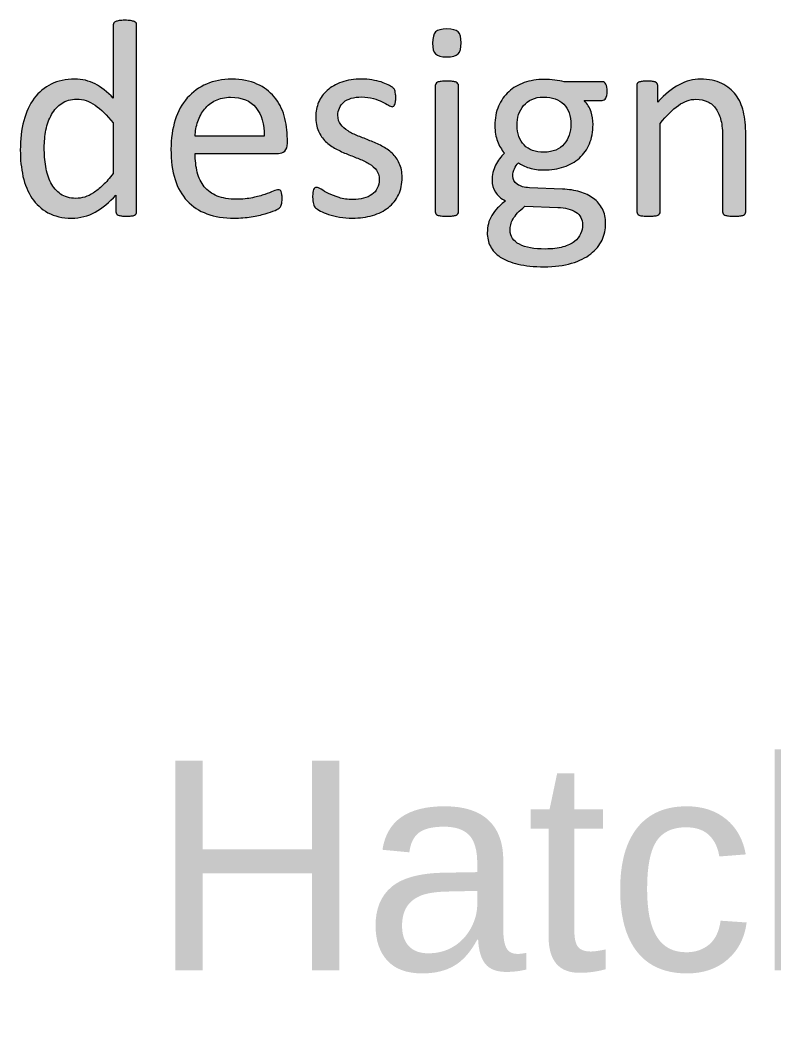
# Model space of a CAD drawing. Header units: inches. Extents: x 247 to 2765, y -1897 to -1110.
# Drawn here: x 1143.96 to 1154.28, y -1578.11 to -1564.2 of the extents above; entities that cross this region are included whole.
import ezdxf

# ---------------------------------------------------------------- set-up
doc = ezdxf.new("R2010")
doc.units = ezdxf.units.IN
doc.header["$MEASUREMENT"] = 0
doc.layers.add('Layer 1', color=7, linetype='Continuous')

# ---------------------------------------------------------------- blocks, each defined once
blk = doc.blocks.new('block 199')
at = {"layer": 'Layer 1', "true_color": 0x010101}
h = blk.add_hatch(color=18, dxfattribs=at)
h.dxf.hatch_style = 2
edge = h.paths.add_edge_path()
edge.add_spline(control_points=[(1145.551, -1566.833), (1145.551, -1566.843), (1145.549, -1566.853), (1145.543, -1566.86), (1145.539, -1566.868), (1145.532, -1566.874), (1145.521, -1566.878), (1145.51, -1566.884), (1145.496, -1566.886), (1145.478, -1566.889), (1145.46, -1566.891), (1145.438, -1566.892), (1145.412, -1566.892), (1145.385, -1566.892), (1145.362, -1566.891), (1145.345, -1566.889), (1145.327, -1566.886), (1145.312, -1566.882), (1145.3, -1566.878), (1145.289, -1566.874), (1145.28, -1566.868), (1145.275, -1566.86), (1145.27, -1566.852), (1145.268, -1566.843), (1145.268, -1566.833), (1145.268, -1566.833), (1145.268, -1566.604), (1145.268, -1566.604), (1145.177, -1566.702), (1145.082, -1566.78), (1144.983, -1566.835), (1144.886, -1566.89), (1144.777, -1566.918), (1144.66, -1566.918), (1144.534, -1566.918), (1144.424, -1566.893), (1144.334, -1566.844), (1144.245, -1566.794), (1144.172, -1566.727), (1144.116, -1566.643), (1144.061, -1566.56), (1144.02, -1566.46), (1143.993, -1566.346), (1143.968, -1566.233), (1143.956, -1566.113), (1143.956, -1565.987), (1143.956, -1565.838), (1143.972, -1565.703), (1144.004, -1565.583), (1144.036, -1565.463), (1144.084, -1565.36), (1144.147, -1565.275), (1144.209, -1565.191), (1144.287, -1565.125), (1144.38, -1565.08), (1144.474, -1565.034), (1144.58, -1565.011), (1144.702, -1565.011), (1144.804, -1565.011), (1144.898, -1565.034), (1144.981, -1565.078), (1145.065, -1565.122), (1145.149, -1565.187), (1145.231, -1565.273), (1145.231, -1565.273), (1145.231, -1564.267), (1145.231, -1564.267), (1145.231, -1564.258), (1145.233, -1564.249), (1145.238, -1564.24), (1145.243, -1564.232), (1145.252, -1564.226), (1145.264, -1564.221), (1145.276, -1564.216), (1145.293, -1564.213), (1145.313, -1564.209), (1145.333, -1564.206), (1145.359, -1564.204), (1145.389, -1564.204), (1145.422, -1564.204), (1145.448, -1564.206), (1145.469, -1564.209), (1145.49, -1564.213), (1145.505, -1564.216), (1145.518, -1564.221), (1145.528, -1564.226), (1145.538, -1564.231), (1145.543, -1564.24), (1145.55, -1564.248), (1145.551, -1564.257), (1145.551, -1564.267), (1145.551, -1564.267), (1145.551, -1566.833), (1145.551, -1566.833), (1145.551, -1566.833), (1145.551, -1566.833), (1145.551, -1566.833)], knot_values=[0, 0, 0, 0, 1, 1, 1, 2, 2, 2, 3, 3, 3, 4, 4, 4, 5, 5, 5, 6, 6, 6, 7, 7, 7, 8, 8, 8, 9, 9, 9, 10, 10, 10, 11, 11, 11, 12, 12, 12, 13, 13, 13, 14, 14, 14, 15, 15, 15, 16, 16, 16, 17, 17, 17, 18, 18, 18, 19, 19, 19, 20, 20, 20, 21, 21, 21, 22, 22, 22, 23, 23, 23, 24, 24, 24, 25, 25, 25, 26, 26, 26, 27, 27, 27, 28, 28, 28, 29, 29, 29, 30, 30, 30, 31, 31, 31, 32, 32, 32, 32], degree=3, periodic=1)
edge = h.paths.add_edge_path()
edge.add_spline(control_points=[(1145.231, -1565.613), (1145.145, -1565.506), (1145.062, -1565.425), (1144.981, -1565.37), (1144.9, -1565.314), (1144.817, -1565.286), (1144.73, -1565.286), (1144.649, -1565.286), (1144.58, -1565.305), (1144.524, -1565.344), (1144.467, -1565.382), (1144.421, -1565.433), (1144.386, -1565.496), (1144.349, -1565.56), (1144.324, -1565.63), (1144.308, -1565.71), (1144.292, -1565.789), (1144.285, -1565.871), (1144.285, -1565.952), (1144.285, -1566.04), (1144.291, -1566.125), (1144.305, -1566.21), (1144.318, -1566.294), (1144.342, -1566.367), (1144.375, -1566.432), (1144.409, -1566.497), (1144.453, -1566.549), (1144.508, -1566.588), (1144.564, -1566.627), (1144.633, -1566.647), (1144.716, -1566.647), (1144.759, -1566.647), (1144.8, -1566.641), (1144.839, -1566.629), (1144.878, -1566.618), (1144.919, -1566.598), (1144.96, -1566.571), (1145, -1566.545), (1145.043, -1566.509), (1145.089, -1566.466), (1145.133, -1566.423), (1145.182, -1566.371), (1145.231, -1566.307), (1145.231, -1566.307), (1145.231, -1565.613), (1145.231, -1565.613), (1145.231, -1565.613), (1145.231, -1565.613), (1145.231, -1565.613)], knot_values=[0, 0, 0, 0, 1, 1, 1, 2, 2, 2, 3, 3, 3, 4, 4, 4, 5, 5, 5, 6, 6, 6, 7, 7, 7, 8, 8, 8, 9, 9, 9, 10, 10, 10, 11, 11, 11, 12, 12, 12, 13, 13, 13, 14, 14, 14, 15, 15, 15, 16, 16, 16, 16], degree=3, periodic=1)
h = blk.add_hatch(color=18, dxfattribs=at)
h.dxf.hatch_style = 2
edge = h.paths.add_edge_path()
edge.add_spline(control_points=[(1150, -1564.512), (1150, -1564.587), (1149.986, -1564.638), (1149.958, -1564.665), (1149.93, -1564.693), (1149.877, -1564.706), (1149.802, -1564.706), (1149.728, -1564.706), (1149.677, -1564.693), (1149.649, -1564.666), (1149.621, -1564.64), (1149.608, -1564.59), (1149.608, -1564.517), (1149.608, -1564.443), (1149.622, -1564.392), (1149.65, -1564.364), (1149.678, -1564.338), (1149.73, -1564.324), (1149.805, -1564.324), (1149.879, -1564.324), (1149.93, -1564.337), (1149.959, -1564.363), (1149.987, -1564.39), (1150, -1564.44), (1150, -1564.512)], knot_values=[0, 0, 0, 0, 1, 1, 1, 2, 2, 2, 3, 3, 3, 4, 4, 4, 5, 5, 5, 6, 6, 6, 7, 7, 7, 8, 8, 8, 8], degree=3, periodic=1)
edge = h.paths.add_edge_path()
edge.add_spline(control_points=[(1149.963, -1566.833), (1149.963, -1566.843), (1149.961, -1566.852), (1149.956, -1566.859), (1149.951, -1566.866), (1149.943, -1566.872), (1149.932, -1566.877), (1149.92, -1566.883), (1149.904, -1566.886), (1149.883, -1566.889), (1149.862, -1566.891), (1149.836, -1566.892), (1149.803, -1566.892), (1149.773, -1566.892), (1149.747, -1566.891), (1149.726, -1566.889), (1149.706, -1566.886), (1149.689, -1566.882), (1149.677, -1566.877), (1149.665, -1566.872), (1149.655, -1566.866), (1149.652, -1566.859), (1149.648, -1566.851), (1149.644, -1566.843), (1149.644, -1566.833), (1149.644, -1566.833), (1149.644, -1565.098), (1149.644, -1565.098), (1149.644, -1565.09), (1149.647, -1565.081), (1149.652, -1565.074), (1149.656, -1565.066), (1149.665, -1565.06), (1149.677, -1565.054), (1149.688, -1565.049), (1149.706, -1565.046), (1149.726, -1565.043), (1149.747, -1565.04), (1149.773, -1565.038), (1149.803, -1565.038), (1149.836, -1565.038), (1149.862, -1565.039), (1149.883, -1565.043), (1149.904, -1565.046), (1149.92, -1565.049), (1149.932, -1565.054), (1149.943, -1565.06), (1149.951, -1565.066), (1149.956, -1565.074), (1149.961, -1565.081), (1149.963, -1565.09), (1149.963, -1565.098), (1149.963, -1565.098), (1149.963, -1566.833), (1149.963, -1566.833)], knot_values=[0, 0, 0, 0, 1, 1, 1, 2, 2, 2, 3, 3, 3, 4, 4, 4, 5, 5, 5, 6, 6, 6, 7, 7, 7, 8, 8, 8, 9, 9, 9, 10, 10, 10, 11, 11, 11, 12, 12, 12, 13, 13, 13, 14, 14, 14, 15, 15, 15, 16, 16, 16, 17, 17, 17, 18, 18, 18, 18], degree=3, periodic=1)
h = blk.add_hatch(color=18, dxfattribs=at)
h.dxf.hatch_style = 2
edge = h.paths.add_edge_path()
edge.add_spline(control_points=[(1147.618, -1565.89), (1147.618, -1565.941), (1147.606, -1565.976), (1147.581, -1565.998), (1147.556, -1566.019), (1147.527, -1566.03), (1147.495, -1566.03), (1147.495, -1566.03), (1146.353, -1566.03), (1146.353, -1566.03), (1146.353, -1566.125), (1146.363, -1566.213), (1146.382, -1566.289), (1146.402, -1566.367), (1146.434, -1566.433), (1146.479, -1566.488), (1146.524, -1566.543), (1146.583, -1566.586), (1146.655, -1566.615), (1146.727, -1566.644), (1146.816, -1566.659), (1146.92, -1566.659), (1147.002, -1566.659), (1147.076, -1566.652), (1147.141, -1566.638), (1147.206, -1566.624), (1147.261, -1566.61), (1147.308, -1566.593), (1147.356, -1566.577), (1147.394, -1566.561), (1147.425, -1566.548), (1147.455, -1566.535), (1147.478, -1566.528), (1147.493, -1566.528), (1147.502, -1566.528), (1147.51, -1566.53), (1147.517, -1566.535), (1147.524, -1566.539), (1147.529, -1566.546), (1147.534, -1566.555), (1147.538, -1566.564), (1147.541, -1566.577), (1147.541, -1566.592), (1147.544, -1566.608), (1147.545, -1566.628), (1147.545, -1566.651), (1147.545, -1566.668), (1147.544, -1566.682), (1147.543, -1566.695), (1147.541, -1566.707), (1147.54, -1566.718), (1147.538, -1566.727), (1147.536, -1566.737), (1147.532, -1566.746), (1147.528, -1566.754), (1147.524, -1566.761), (1147.519, -1566.768), (1147.511, -1566.776), (1147.504, -1566.783), (1147.483, -1566.795), (1147.448, -1566.812), (1147.413, -1566.827), (1147.368, -1566.843), (1147.313, -1566.859), (1147.258, -1566.874), (1147.194, -1566.888), (1147.121, -1566.9), (1147.049, -1566.912), (1146.971, -1566.918), (1146.889, -1566.918), (1146.747, -1566.918), (1146.622, -1566.898), (1146.514, -1566.859), (1146.407, -1566.819), (1146.317, -1566.76), (1146.243, -1566.682), (1146.17, -1566.603), (1146.115, -1566.505), (1146.077, -1566.387), (1146.04, -1566.269), (1146.022, -1566.131), (1146.022, -1565.974), (1146.022, -1565.826), (1146.041, -1565.691), (1146.08, -1565.572), (1146.117, -1565.453), (1146.174, -1565.353), (1146.246, -1565.27), (1146.319, -1565.187), (1146.407, -1565.123), (1146.509, -1565.079), (1146.612, -1565.035), (1146.727, -1565.012), (1146.855, -1565.012), (1146.991, -1565.012), (1147.107, -1565.035), (1147.201, -1565.079), (1147.297, -1565.123), (1147.376, -1565.182), (1147.437, -1565.255), (1147.499, -1565.329), (1147.545, -1565.416), (1147.574, -1565.515), (1147.603, -1565.614), (1147.617, -1565.721), (1147.617, -1565.833), (1147.617, -1565.833), (1147.618, -1565.89), (1147.618, -1565.89), (1147.618, -1565.89), (1147.618, -1565.89), (1147.618, -1565.89)], knot_values=[0, 0, 0, 0, 1, 1, 1, 2, 2, 2, 3, 3, 3, 4, 4, 4, 5, 5, 5, 6, 6, 6, 7, 7, 7, 8, 8, 8, 9, 9, 9, 10, 10, 10, 11, 11, 11, 12, 12, 12, 13, 13, 13, 14, 14, 14, 15, 15, 15, 16, 16, 16, 17, 17, 17, 18, 18, 18, 19, 19, 19, 20, 20, 20, 21, 21, 21, 22, 22, 22, 23, 23, 23, 24, 24, 24, 25, 25, 25, 26, 26, 26, 27, 27, 27, 28, 28, 28, 29, 29, 29, 30, 30, 30, 31, 31, 31, 32, 32, 32, 33, 33, 33, 34, 34, 34, 35, 35, 35, 36, 36, 36, 37, 37, 37, 37], degree=3, periodic=1)
edge = h.paths.add_edge_path()
edge.add_spline(control_points=[(1147.299, -1565.796), (1147.302, -1565.628), (1147.265, -1565.498), (1147.187, -1565.403), (1147.109, -1565.308), (1146.993, -1565.26), (1146.839, -1565.26), (1146.76, -1565.26), (1146.691, -1565.275), (1146.632, -1565.304), (1146.572, -1565.334), (1146.522, -1565.373), (1146.482, -1565.422), (1146.443, -1565.471), (1146.412, -1565.528), (1146.389, -1565.592), (1146.367, -1565.657), (1146.355, -1565.725), (1146.353, -1565.796), (1146.353, -1565.796), (1147.299, -1565.796), (1147.299, -1565.796), (1147.299, -1565.796), (1147.299, -1565.796), (1147.299, -1565.796)], knot_values=[0, 0, 0, 0, 1, 1, 1, 2, 2, 2, 3, 3, 3, 4, 4, 4, 5, 5, 5, 6, 6, 6, 7, 7, 7, 8, 8, 8, 8], degree=3, periodic=1)
h = blk.add_hatch(color=18, dxfattribs=at)
h.dxf.hatch_style = 2
edge = h.paths.add_edge_path()
edge.add_spline(control_points=[(1149.191, -1566.361), (1149.191, -1566.449), (1149.174, -1566.529), (1149.141, -1566.598), (1149.108, -1566.667), (1149.062, -1566.725), (1149.002, -1566.773), (1148.941, -1566.821), (1148.869, -1566.856), (1148.786, -1566.881), (1148.702, -1566.905), (1148.61, -1566.918), (1148.51, -1566.918), (1148.449, -1566.918), (1148.39, -1566.913), (1148.334, -1566.904), (1148.278, -1566.895), (1148.228, -1566.882), (1148.183, -1566.867), (1148.139, -1566.852), (1148.102, -1566.837), (1148.071, -1566.821), (1148.04, -1566.804), (1148.019, -1566.79), (1148.005, -1566.777), (1147.99, -1566.764), (1147.98, -1566.746), (1147.974, -1566.724), (1147.966, -1566.7), (1147.964, -1566.669), (1147.964, -1566.628), (1147.964, -1566.605), (1147.965, -1566.583), (1147.968, -1566.567), (1147.971, -1566.55), (1147.975, -1566.536), (1147.977, -1566.527), (1147.981, -1566.517), (1147.986, -1566.508), (1147.994, -1566.505), (1148.001, -1566.5), (1148.009, -1566.498), (1148.018, -1566.498), (1148.031, -1566.498), (1148.053, -1566.506), (1148.08, -1566.523), (1148.108, -1566.541), (1148.142, -1566.56), (1148.183, -1566.58), (1148.222, -1566.601), (1148.271, -1566.62), (1148.326, -1566.637), (1148.38, -1566.654), (1148.445, -1566.663), (1148.516, -1566.663), (1148.57, -1566.663), (1148.619, -1566.656), (1148.663, -1566.645), (1148.707, -1566.634), (1148.744, -1566.617), (1148.776, -1566.594), (1148.809, -1566.572), (1148.833, -1566.543), (1148.85, -1566.508), (1148.868, -1566.474), (1148.876, -1566.433), (1148.876, -1566.385), (1148.876, -1566.336), (1148.864, -1566.295), (1148.839, -1566.261), (1148.815, -1566.227), (1148.781, -1566.198), (1148.74, -1566.172), (1148.699, -1566.147), (1148.653, -1566.124), (1148.601, -1566.105), (1148.549, -1566.084), (1148.496, -1566.064), (1148.442, -1566.042), (1148.388, -1566.02), (1148.334, -1565.995), (1148.282, -1565.968), (1148.231, -1565.94), (1148.184, -1565.906), (1148.142, -1565.867), (1148.101, -1565.827), (1148.068, -1565.779), (1148.043, -1565.724), (1148.019, -1565.669), (1148.007, -1565.603), (1148.007, -1565.525), (1148.007, -1565.458), (1148.02, -1565.392), (1148.046, -1565.329), (1148.071, -1565.267), (1148.112, -1565.213), (1148.164, -1565.166), (1148.216, -1565.119), (1148.283, -1565.081), (1148.362, -1565.053), (1148.441, -1565.025), (1148.533, -1565.011), (1148.639, -1565.011), (1148.685, -1565.011), (1148.731, -1565.015), (1148.777, -1565.022), (1148.824, -1565.03), (1148.865, -1565.04), (1148.903, -1565.051), (1148.939, -1565.063), (1148.971, -1565.076), (1148.998, -1565.089), (1149.024, -1565.102), (1149.044, -1565.114), (1149.058, -1565.124), (1149.071, -1565.135), (1149.08, -1565.144), (1149.085, -1565.152), (1149.09, -1565.159), (1149.092, -1565.168), (1149.095, -1565.178), (1149.096, -1565.187), (1149.098, -1565.199), (1149.1, -1565.213), (1149.102, -1565.227), (1149.104, -1565.245), (1149.104, -1565.265), (1149.104, -1565.287), (1149.102, -1565.306), (1149.1, -1565.322), (1149.098, -1565.338), (1149.095, -1565.351), (1149.091, -1565.361), (1149.086, -1565.371), (1149.081, -1565.379), (1149.075, -1565.383), (1149.068, -1565.387), (1149.062, -1565.39), (1149.053, -1565.39), (1149.041, -1565.39), (1149.025, -1565.382), (1149.002, -1565.368), (1148.98, -1565.355), (1148.952, -1565.339), (1148.918, -1565.323), (1148.883, -1565.307), (1148.843, -1565.292), (1148.796, -1565.278), (1148.748, -1565.264), (1148.695, -1565.256), (1148.634, -1565.256), (1148.581, -1565.256), (1148.533, -1565.263), (1148.492, -1565.275), (1148.451, -1565.287), (1148.417, -1565.305), (1148.391, -1565.327), (1148.365, -1565.349), (1148.345, -1565.376), (1148.331, -1565.408), (1148.318, -1565.438), (1148.31, -1565.472), (1148.31, -1565.507), (1148.31, -1565.558), (1148.323, -1565.6), (1148.349, -1565.634), (1148.374, -1565.667), (1148.408, -1565.697), (1148.449, -1565.723), (1148.49, -1565.749), (1148.537, -1565.772), (1148.589, -1565.792), (1148.641, -1565.813), (1148.696, -1565.834), (1148.75, -1565.856), (1148.804, -1565.878), (1148.859, -1565.902), (1148.912, -1565.93), (1148.964, -1565.956), (1149.012, -1565.989), (1149.053, -1566.027), (1149.094, -1566.065), (1149.127, -1566.112), (1149.152, -1566.167), (1149.178, -1566.222), (1149.191, -1566.286), (1149.191, -1566.361)], knot_values=[0, 0, 0, 0, 1, 1, 1, 2, 2, 2, 3, 3, 3, 4, 4, 4, 5, 5, 5, 6, 6, 6, 7, 7, 7, 8, 8, 8, 9, 9, 9, 10, 10, 10, 11, 11, 11, 12, 12, 12, 13, 13, 13, 14, 14, 14, 15, 15, 15, 16, 16, 16, 17, 17, 17, 18, 18, 18, 19, 19, 19, 20, 20, 20, 21, 21, 21, 22, 22, 22, 23, 23, 23, 24, 24, 24, 25, 25, 25, 26, 26, 26, 27, 27, 27, 28, 28, 28, 29, 29, 29, 30, 30, 30, 31, 31, 31, 32, 32, 32, 33, 33, 33, 34, 34, 34, 35, 35, 35, 36, 36, 36, 37, 37, 37, 38, 38, 38, 39, 39, 39, 40, 40, 40, 41, 41, 41, 42, 42, 42, 43, 43, 43, 44, 44, 44, 45, 45, 45, 46, 46, 46, 47, 47, 47, 48, 48, 48, 49, 49, 49, 50, 50, 50, 51, 51, 51, 52, 52, 52, 53, 53, 53, 54, 54, 54, 55, 55, 55, 56, 56, 56, 57, 57, 57, 58, 58, 58, 59, 59, 59, 60, 60, 60, 61, 61, 61, 62, 62, 62, 62], degree=3, periodic=1)
h = blk.add_hatch(color=18, dxfattribs=at)
h.dxf.hatch_style = 2
edge = h.paths.add_edge_path()
edge.add_spline(control_points=[(1152.001, -1565.178), (1152.001, -1565.222), (1151.994, -1565.255), (1151.982, -1565.274), (1151.97, -1565.295), (1151.954, -1565.304), (1151.934, -1565.304), (1151.934, -1565.304), (1151.686, -1565.304), (1151.686, -1565.304), (1151.731, -1565.35), (1151.762, -1565.401), (1151.781, -1565.458), (1151.799, -1565.513), (1151.808, -1565.572), (1151.808, -1565.632), (1151.808, -1565.732), (1151.791, -1565.821), (1151.759, -1565.898), (1151.727, -1565.975), (1151.681, -1566.039), (1151.621, -1566.094), (1151.561, -1566.147), (1151.49, -1566.188), (1151.408, -1566.216), (1151.327, -1566.244), (1151.235, -1566.258), (1151.135, -1566.258), (1151.064, -1566.258), (1150.997, -1566.25), (1150.934, -1566.23), (1150.87, -1566.211), (1150.822, -1566.188), (1150.786, -1566.16), (1150.764, -1566.183), (1150.744, -1566.21), (1150.73, -1566.24), (1150.715, -1566.269), (1150.708, -1566.303), (1150.708, -1566.342), (1150.708, -1566.387), (1150.728, -1566.424), (1150.77, -1566.454), (1150.812, -1566.482), (1150.867, -1566.499), (1150.937, -1566.502), (1150.937, -1566.502), (1151.39, -1566.521), (1151.39, -1566.521), (1151.476, -1566.524), (1151.555, -1566.536), (1151.627, -1566.557), (1151.699, -1566.579), (1151.761, -1566.609), (1151.813, -1566.648), (1151.865, -1566.686), (1151.907, -1566.736), (1151.937, -1566.793), (1151.966, -1566.849), (1151.981, -1566.917), (1151.981, -1566.991), (1151.981, -1567.072), (1151.965, -1567.146), (1151.931, -1567.219), (1151.897, -1567.29), (1151.846, -1567.354), (1151.777, -1567.408), (1151.709, -1567.463), (1151.622, -1567.506), (1151.514, -1567.537), (1151.407, -1567.569), (1151.282, -1567.585), (1151.137, -1567.585), (1150.997, -1567.585), (1150.878, -1567.574), (1150.779, -1567.549), (1150.681, -1567.525), (1150.6, -1567.493), (1150.537, -1567.452), (1150.474, -1567.411), (1150.428, -1567.361), (1150.4, -1567.304), (1150.372, -1567.247), (1150.358, -1567.185), (1150.358, -1567.119), (1150.358, -1567.077), (1150.363, -1567.035), (1150.373, -1566.995), (1150.383, -1566.956), (1150.399, -1566.917), (1150.42, -1566.882), (1150.442, -1566.845), (1150.468, -1566.812), (1150.5, -1566.779), (1150.531, -1566.745), (1150.567, -1566.713), (1150.609, -1566.682), (1150.546, -1566.65), (1150.499, -1566.609), (1150.469, -1566.56), (1150.439, -1566.51), (1150.424, -1566.459), (1150.424, -1566.402), (1150.424, -1566.324), (1150.44, -1566.254), (1150.473, -1566.192), (1150.505, -1566.129), (1150.545, -1566.075), (1150.592, -1566.025), (1150.553, -1565.978), (1150.521, -1565.924), (1150.497, -1565.864), (1150.475, -1565.805), (1150.462, -1565.733), (1150.462, -1565.649), (1150.462, -1565.55), (1150.479, -1565.461), (1150.513, -1565.382), (1150.547, -1565.304), (1150.593, -1565.238), (1150.652, -1565.184), (1150.711, -1565.13), (1150.782, -1565.088), (1150.865, -1565.059), (1150.948, -1565.031), (1151.038, -1565.016), (1151.137, -1565.016), (1151.188, -1565.016), (1151.239, -1565.019), (1151.284, -1565.024), (1151.33, -1565.031), (1151.373, -1565.038), (1151.412, -1565.048), (1151.412, -1565.048), (1151.936, -1565.048), (1151.936, -1565.048), (1151.958, -1565.048), (1151.974, -1565.059), (1151.985, -1565.08), (1151.995, -1565.102), (1152.001, -1565.134), (1152.001, -1565.178)], knot_values=[0, 0, 0, 0, 1, 1, 1, 2, 2, 2, 3, 3, 3, 4, 4, 4, 5, 5, 5, 6, 6, 6, 7, 7, 7, 8, 8, 8, 9, 9, 9, 10, 10, 10, 11, 11, 11, 12, 12, 12, 13, 13, 13, 14, 14, 14, 15, 15, 15, 16, 16, 16, 17, 17, 17, 18, 18, 18, 19, 19, 19, 20, 20, 20, 21, 21, 21, 22, 22, 22, 23, 23, 23, 24, 24, 24, 25, 25, 25, 26, 26, 26, 27, 27, 27, 28, 28, 28, 29, 29, 29, 30, 30, 30, 31, 31, 31, 32, 32, 32, 33, 33, 33, 34, 34, 34, 35, 35, 35, 36, 36, 36, 37, 37, 37, 38, 38, 38, 39, 39, 39, 40, 40, 40, 41, 41, 41, 42, 42, 42, 43, 43, 43, 44, 44, 44, 45, 45, 45, 46, 46, 46, 47, 47, 47, 47], degree=3, periodic=1)
edge = h.paths.add_edge_path()
edge.add_spline(control_points=[(1151.664, -1567.008), (1151.664, -1566.933), (1151.633, -1566.876), (1151.572, -1566.836), (1151.51, -1566.796), (1151.429, -1566.773), (1151.325, -1566.771), (1151.325, -1566.771), (1150.875, -1566.756), (1150.875, -1566.756), (1150.834, -1566.788), (1150.801, -1566.818), (1150.774, -1566.847), (1150.748, -1566.876), (1150.727, -1566.903), (1150.712, -1566.93), (1150.696, -1566.957), (1150.686, -1566.982), (1150.68, -1567.008), (1150.673, -1567.034), (1150.671, -1567.06), (1150.671, -1567.087), (1150.671, -1567.17), (1150.714, -1567.234), (1150.798, -1567.277), (1150.883, -1567.32), (1151.001, -1567.342), (1151.153, -1567.342), (1151.249, -1567.342), (1151.33, -1567.332), (1151.395, -1567.314), (1151.461, -1567.295), (1151.512, -1567.27), (1151.552, -1567.24), (1151.592, -1567.209), (1151.62, -1567.173), (1151.638, -1567.134), (1151.654, -1567.093), (1151.664, -1567.052), (1151.664, -1567.008)], knot_values=[0, 0, 0, 0, 1, 1, 1, 2, 2, 2, 3, 3, 3, 4, 4, 4, 5, 5, 5, 6, 6, 6, 7, 7, 7, 8, 8, 8, 9, 9, 9, 10, 10, 10, 11, 11, 11, 12, 12, 12, 13, 13, 13, 13], degree=3, periodic=1)
edge = h.paths.add_edge_path()
edge.add_spline(control_points=[(1151.503, -1565.634), (1151.503, -1565.516), (1151.471, -1565.423), (1151.406, -1565.357), (1151.341, -1565.291), (1151.249, -1565.258), (1151.13, -1565.258), (1151.068, -1565.258), (1151.014, -1565.268), (1150.969, -1565.289), (1150.923, -1565.31), (1150.886, -1565.338), (1150.856, -1565.374), (1150.826, -1565.409), (1150.803, -1565.451), (1150.788, -1565.498), (1150.774, -1565.545), (1150.766, -1565.594), (1150.766, -1565.645), (1150.766, -1565.759), (1150.799, -1565.849), (1150.863, -1565.915), (1150.928, -1565.981), (1151.018, -1566.014), (1151.135, -1566.014), (1151.198, -1566.014), (1151.253, -1566.004), (1151.299, -1565.984), (1151.345, -1565.963), (1151.383, -1565.936), (1151.414, -1565.901), (1151.444, -1565.866), (1151.465, -1565.825), (1151.48, -1565.779), (1151.495, -1565.733), (1151.503, -1565.684), (1151.503, -1565.634)], knot_values=[0, 0, 0, 0, 1, 1, 1, 2, 2, 2, 3, 3, 3, 4, 4, 4, 5, 5, 5, 6, 6, 6, 7, 7, 7, 8, 8, 8, 9, 9, 9, 10, 10, 10, 11, 11, 11, 12, 12, 12, 12], degree=3, periodic=1)
h = blk.add_hatch(color=18, dxfattribs=at)
h.dxf.hatch_style = 2
edge = h.paths.add_edge_path()
edge.add_spline(control_points=[(1153.902, -1566.833), (1153.902, -1566.843), (1153.899, -1566.852), (1153.894, -1566.859), (1153.889, -1566.866), (1153.882, -1566.872), (1153.87, -1566.877), (1153.859, -1566.883), (1153.843, -1566.886), (1153.821, -1566.889), (1153.801, -1566.891), (1153.775, -1566.892), (1153.744, -1566.892), (1153.712, -1566.892), (1153.685, -1566.891), (1153.665, -1566.889), (1153.644, -1566.886), (1153.628, -1566.882), (1153.617, -1566.877), (1153.605, -1566.872), (1153.596, -1566.866), (1153.592, -1566.859), (1153.587, -1566.851), (1153.584, -1566.843), (1153.584, -1566.833), (1153.584, -1566.833), (1153.584, -1565.817), (1153.584, -1565.817), (1153.584, -1565.719), (1153.577, -1565.639), (1153.562, -1565.579), (1153.547, -1565.518), (1153.524, -1565.466), (1153.495, -1565.422), (1153.465, -1565.379), (1153.428, -1565.345), (1153.381, -1565.323), (1153.333, -1565.3), (1153.28, -1565.288), (1153.218, -1565.288), (1153.137, -1565.288), (1153.058, -1565.316), (1152.978, -1565.372), (1152.899, -1565.429), (1152.815, -1565.512), (1152.728, -1565.621), (1152.728, -1565.621), (1152.728, -1566.833), (1152.728, -1566.833), (1152.728, -1566.844), (1152.725, -1566.853), (1152.721, -1566.859), (1152.715, -1566.867), (1152.707, -1566.873), (1152.696, -1566.878), (1152.684, -1566.884), (1152.668, -1566.887), (1152.647, -1566.889), (1152.626, -1566.892), (1152.6, -1566.893), (1152.567, -1566.893), (1152.537, -1566.893), (1152.511, -1566.892), (1152.49, -1566.889), (1152.469, -1566.887), (1152.454, -1566.883), (1152.44, -1566.878), (1152.429, -1566.872), (1152.419, -1566.867), (1152.416, -1566.859), (1152.411, -1566.852), (1152.409, -1566.844), (1152.409, -1566.833), (1152.409, -1566.833), (1152.409, -1565.099), (1152.409, -1565.099), (1152.409, -1565.09), (1152.411, -1565.08), (1152.415, -1565.073), (1152.419, -1565.066), (1152.427, -1565.06), (1152.437, -1565.053), (1152.449, -1565.048), (1152.464, -1565.045), (1152.481, -1565.042), (1152.501, -1565.04), (1152.523, -1565.039), (1152.553, -1565.039), (1152.581, -1565.039), (1152.604, -1565.04), (1152.623, -1565.042), (1152.642, -1565.045), (1152.656, -1565.049), (1152.666, -1565.053), (1152.677, -1565.06), (1152.684, -1565.066), (1152.688, -1565.073), (1152.693, -1565.081), (1152.695, -1565.09), (1152.695, -1565.099), (1152.695, -1565.099), (1152.695, -1565.328), (1152.695, -1565.328), (1152.793, -1565.219), (1152.89, -1565.139), (1152.988, -1565.088), (1153.083, -1565.037), (1153.182, -1565.012), (1153.281, -1565.012), (1153.397, -1565.012), (1153.494, -1565.032), (1153.573, -1565.071), (1153.652, -1565.11), (1153.715, -1565.163), (1153.765, -1565.227), (1153.814, -1565.294), (1153.848, -1565.37), (1153.87, -1565.458), (1153.891, -1565.546), (1153.902, -1565.652), (1153.902, -1565.774), (1153.902, -1565.774), (1153.902, -1566.833), (1153.902, -1566.833), (1153.902, -1566.833), (1153.902, -1566.833), (1153.902, -1566.833)], knot_values=[0, 0, 0, 0, 1, 1, 1, 2, 2, 2, 3, 3, 3, 4, 4, 4, 5, 5, 5, 6, 6, 6, 7, 7, 7, 8, 8, 8, 9, 9, 9, 10, 10, 10, 11, 11, 11, 12, 12, 12, 13, 13, 13, 14, 14, 14, 15, 15, 15, 16, 16, 16, 17, 17, 17, 18, 18, 18, 19, 19, 19, 20, 20, 20, 21, 21, 21, 22, 22, 22, 23, 23, 23, 24, 24, 24, 25, 25, 25, 26, 26, 26, 27, 27, 27, 28, 28, 28, 29, 29, 29, 30, 30, 30, 31, 31, 31, 32, 32, 32, 33, 33, 33, 34, 34, 34, 35, 35, 35, 36, 36, 36, 37, 37, 37, 38, 38, 38, 39, 39, 39, 40, 40, 40, 41, 41, 41, 42, 42, 42, 42], degree=3, periodic=1)
at = {"layer": 'Layer 1', "lineweight": 0}
for points, knots in [([(1145.551, -1566.833), (1145.551, -1566.843), (1145.549, -1566.853), (1145.543, -1566.86), (1145.539, -1566.868), (1145.532, -1566.874), (1145.521, -1566.878), (1145.51, -1566.884), (1145.496, -1566.886), (1145.478, -1566.889), (1145.46, -1566.891), (1145.438, -1566.892), (1145.412, -1566.892), (1145.385, -1566.892), (1145.362, -1566.891), (1145.345, -1566.889), (1145.327, -1566.886), (1145.312, -1566.882), (1145.3, -1566.878), (1145.289, -1566.874), (1145.28, -1566.868), (1145.275, -1566.86), (1145.27, -1566.852), (1145.268, -1566.843), (1145.268, -1566.833), (1145.268, -1566.833), (1145.268, -1566.604), (1145.268, -1566.604), (1145.177, -1566.702), (1145.082, -1566.78), (1144.983, -1566.835), (1144.886, -1566.89), (1144.777, -1566.918), (1144.66, -1566.918), (1144.534, -1566.918), (1144.424, -1566.893), (1144.334, -1566.844), (1144.245, -1566.794), (1144.172, -1566.727), (1144.116, -1566.643), (1144.061, -1566.56), (1144.02, -1566.46), (1143.993, -1566.346), (1143.968, -1566.233), (1143.956, -1566.113), (1143.956, -1565.987), (1143.956, -1565.838), (1143.972, -1565.703), (1144.004, -1565.583), (1144.036, -1565.463), (1144.084, -1565.36), (1144.147, -1565.275), (1144.209, -1565.191), (1144.287, -1565.125), (1144.38, -1565.08), (1144.474, -1565.034), (1144.58, -1565.011), (1144.702, -1565.011), (1144.804, -1565.011), (1144.898, -1565.034), (1144.981, -1565.078), (1145.065, -1565.122), (1145.149, -1565.187), (1145.231, -1565.273), (1145.231, -1565.273), (1145.231, -1564.267), (1145.231, -1564.267), (1145.231, -1564.258), (1145.233, -1564.249), (1145.238, -1564.24), (1145.243, -1564.232), (1145.252, -1564.226), (1145.264, -1564.221), (1145.276, -1564.216), (1145.293, -1564.213), (1145.313, -1564.209), (1145.333, -1564.206), (1145.359, -1564.204), (1145.389, -1564.204), (1145.422, -1564.204), (1145.448, -1564.206), (1145.469, -1564.209), (1145.49, -1564.213), (1145.505, -1564.216), (1145.518, -1564.221), (1145.528, -1564.226), (1145.538, -1564.231), (1145.543, -1564.24), (1145.55, -1564.248), (1145.551, -1564.257), (1145.551, -1564.267), (1145.551, -1564.267), (1145.551, -1566.833), (1145.551, -1566.833), (1145.551, -1566.833), (1145.551, -1566.833), (1145.551, -1566.833)], [0, 0, 0, 0, 1, 1, 1, 2, 2, 2, 3, 3, 3, 4, 4, 4, 5, 5, 5, 6, 6, 6, 7, 7, 7, 8, 8, 8, 9, 9, 9, 10, 10, 10, 11, 11, 11, 12, 12, 12, 13, 13, 13, 14, 14, 14, 15, 15, 15, 16, 16, 16, 17, 17, 17, 18, 18, 18, 19, 19, 19, 20, 20, 20, 21, 21, 21, 22, 22, 22, 23, 23, 23, 24, 24, 24, 25, 25, 25, 26, 26, 26, 27, 27, 27, 28, 28, 28, 29, 29, 29, 30, 30, 30, 31, 31, 31, 32, 32, 32, 32]), ([(1150, -1564.512), (1150, -1564.587), (1149.986, -1564.638), (1149.958, -1564.665), (1149.93, -1564.693), (1149.877, -1564.706), (1149.802, -1564.706), (1149.728, -1564.706), (1149.677, -1564.693), (1149.649, -1564.666), (1149.621, -1564.64), (1149.608, -1564.59), (1149.608, -1564.517), (1149.608, -1564.443), (1149.622, -1564.392), (1149.65, -1564.364), (1149.678, -1564.338), (1149.73, -1564.324), (1149.805, -1564.324), (1149.879, -1564.324), (1149.93, -1564.337), (1149.959, -1564.363), (1149.987, -1564.39), (1150, -1564.44), (1150, -1564.512)], [0, 0, 0, 0, 1, 1, 1, 2, 2, 2, 3, 3, 3, 4, 4, 4, 5, 5, 5, 6, 6, 6, 7, 7, 7, 8, 8, 8, 8]), ([(1147.618, -1565.89), (1147.618, -1565.941), (1147.606, -1565.976), (1147.581, -1565.998), (1147.556, -1566.019), (1147.527, -1566.03), (1147.495, -1566.03), (1147.495, -1566.03), (1146.353, -1566.03), (1146.353, -1566.03), (1146.353, -1566.125), (1146.363, -1566.213), (1146.382, -1566.289), (1146.402, -1566.367), (1146.434, -1566.433), (1146.479, -1566.488), (1146.524, -1566.543), (1146.583, -1566.586), (1146.655, -1566.615), (1146.727, -1566.644), (1146.816, -1566.659), (1146.92, -1566.659), (1147.002, -1566.659), (1147.076, -1566.652), (1147.141, -1566.638), (1147.206, -1566.624), (1147.261, -1566.61), (1147.308, -1566.593), (1147.356, -1566.577), (1147.394, -1566.561), (1147.425, -1566.548), (1147.455, -1566.535), (1147.478, -1566.528), (1147.493, -1566.528), (1147.502, -1566.528), (1147.51, -1566.53), (1147.517, -1566.535), (1147.524, -1566.539), (1147.529, -1566.546), (1147.534, -1566.555), (1147.538, -1566.564), (1147.541, -1566.577), (1147.541, -1566.592), (1147.544, -1566.608), (1147.545, -1566.628), (1147.545, -1566.651), (1147.545, -1566.668), (1147.544, -1566.682), (1147.543, -1566.695), (1147.541, -1566.707), (1147.54, -1566.718), (1147.538, -1566.727), (1147.536, -1566.737), (1147.532, -1566.746), (1147.528, -1566.754), (1147.524, -1566.761), (1147.519, -1566.768), (1147.511, -1566.776), (1147.504, -1566.783), (1147.483, -1566.795), (1147.448, -1566.812), (1147.413, -1566.827), (1147.368, -1566.843), (1147.313, -1566.859), (1147.258, -1566.874), (1147.194, -1566.888), (1147.121, -1566.9), (1147.049, -1566.912), (1146.971, -1566.918), (1146.889, -1566.918), (1146.747, -1566.918), (1146.622, -1566.898), (1146.514, -1566.859), (1146.407, -1566.819), (1146.317, -1566.76), (1146.243, -1566.682), (1146.17, -1566.603), (1146.115, -1566.505), (1146.077, -1566.387), (1146.04, -1566.269), (1146.022, -1566.131), (1146.022, -1565.974), (1146.022, -1565.826), (1146.041, -1565.691), (1146.08, -1565.572), (1146.117, -1565.453), (1146.174, -1565.353), (1146.246, -1565.27), (1146.319, -1565.187), (1146.407, -1565.123), (1146.509, -1565.079), (1146.612, -1565.035), (1146.727, -1565.012), (1146.855, -1565.012), (1146.991, -1565.012), (1147.107, -1565.035), (1147.201, -1565.079), (1147.297, -1565.123), (1147.376, -1565.182), (1147.437, -1565.255), (1147.499, -1565.329), (1147.545, -1565.416), (1147.574, -1565.515), (1147.603, -1565.614), (1147.617, -1565.721), (1147.617, -1565.833), (1147.617, -1565.833), (1147.618, -1565.89), (1147.618, -1565.89), (1147.618, -1565.89), (1147.618, -1565.89), (1147.618, -1565.89)], [0, 0, 0, 0, 1, 1, 1, 2, 2, 2, 3, 3, 3, 4, 4, 4, 5, 5, 5, 6, 6, 6, 7, 7, 7, 8, 8, 8, 9, 9, 9, 10, 10, 10, 11, 11, 11, 12, 12, 12, 13, 13, 13, 14, 14, 14, 15, 15, 15, 16, 16, 16, 17, 17, 17, 18, 18, 18, 19, 19, 19, 20, 20, 20, 21, 21, 21, 22, 22, 22, 23, 23, 23, 24, 24, 24, 25, 25, 25, 26, 26, 26, 27, 27, 27, 28, 28, 28, 29, 29, 29, 30, 30, 30, 31, 31, 31, 32, 32, 32, 33, 33, 33, 34, 34, 34, 35, 35, 35, 36, 36, 36, 37, 37, 37, 37]), ([(1149.191, -1566.361), (1149.191, -1566.449), (1149.174, -1566.529), (1149.141, -1566.598), (1149.108, -1566.667), (1149.062, -1566.725), (1149.002, -1566.773), (1148.941, -1566.821), (1148.869, -1566.856), (1148.786, -1566.881), (1148.702, -1566.905), (1148.61, -1566.918), (1148.51, -1566.918), (1148.449, -1566.918), (1148.39, -1566.913), (1148.334, -1566.904), (1148.278, -1566.895), (1148.228, -1566.882), (1148.183, -1566.867), (1148.139, -1566.852), (1148.102, -1566.837), (1148.071, -1566.821), (1148.04, -1566.804), (1148.019, -1566.79), (1148.005, -1566.777), (1147.99, -1566.764), (1147.98, -1566.746), (1147.974, -1566.724), (1147.966, -1566.7), (1147.964, -1566.669), (1147.964, -1566.628), (1147.964, -1566.605), (1147.965, -1566.583), (1147.968, -1566.567), (1147.971, -1566.55), (1147.975, -1566.536), (1147.977, -1566.527), (1147.981, -1566.517), (1147.986, -1566.508), (1147.994, -1566.505), (1148.001, -1566.5), (1148.009, -1566.498), (1148.018, -1566.498), (1148.031, -1566.498), (1148.053, -1566.506), (1148.08, -1566.523), (1148.108, -1566.541), (1148.142, -1566.56), (1148.183, -1566.58), (1148.222, -1566.601), (1148.271, -1566.62), (1148.326, -1566.637), (1148.38, -1566.654), (1148.445, -1566.663), (1148.516, -1566.663), (1148.57, -1566.663), (1148.619, -1566.656), (1148.663, -1566.645), (1148.707, -1566.634), (1148.744, -1566.617), (1148.776, -1566.594), (1148.809, -1566.572), (1148.833, -1566.543), (1148.85, -1566.508), (1148.868, -1566.474), (1148.876, -1566.433), (1148.876, -1566.385), (1148.876, -1566.336), (1148.864, -1566.295), (1148.839, -1566.261), (1148.815, -1566.227), (1148.781, -1566.198), (1148.74, -1566.172), (1148.699, -1566.147), (1148.653, -1566.124), (1148.601, -1566.105), (1148.549, -1566.084), (1148.496, -1566.064), (1148.442, -1566.042), (1148.388, -1566.02), (1148.334, -1565.995), (1148.282, -1565.968), (1148.231, -1565.94), (1148.184, -1565.906), (1148.142, -1565.867), (1148.101, -1565.827), (1148.068, -1565.779), (1148.043, -1565.724), (1148.019, -1565.669), (1148.007, -1565.603), (1148.007, -1565.525), (1148.007, -1565.458), (1148.02, -1565.392), (1148.046, -1565.329), (1148.071, -1565.267), (1148.112, -1565.213), (1148.164, -1565.166), (1148.216, -1565.119), (1148.283, -1565.081), (1148.362, -1565.053), (1148.441, -1565.025), (1148.533, -1565.011), (1148.639, -1565.011), (1148.685, -1565.011), (1148.731, -1565.015), (1148.777, -1565.022), (1148.824, -1565.03), (1148.865, -1565.04), (1148.903, -1565.051), (1148.939, -1565.063), (1148.971, -1565.076), (1148.998, -1565.089), (1149.024, -1565.102), (1149.044, -1565.114), (1149.058, -1565.124), (1149.071, -1565.135), (1149.08, -1565.144), (1149.085, -1565.152), (1149.09, -1565.159), (1149.092, -1565.168), (1149.095, -1565.178), (1149.096, -1565.187), (1149.098, -1565.199), (1149.1, -1565.213), (1149.102, -1565.227), (1149.104, -1565.245), (1149.104, -1565.265), (1149.104, -1565.287), (1149.102, -1565.306), (1149.1, -1565.322), (1149.098, -1565.338), (1149.095, -1565.351), (1149.091, -1565.361), (1149.086, -1565.371), (1149.081, -1565.379), (1149.075, -1565.383), (1149.068, -1565.387), (1149.062, -1565.39), (1149.053, -1565.39), (1149.041, -1565.39), (1149.025, -1565.382), (1149.002, -1565.368), (1148.98, -1565.355), (1148.952, -1565.339), (1148.918, -1565.323), (1148.883, -1565.307), (1148.843, -1565.292), (1148.796, -1565.278), (1148.748, -1565.264), (1148.695, -1565.256), (1148.634, -1565.256), (1148.581, -1565.256), (1148.533, -1565.263), (1148.492, -1565.275), (1148.451, -1565.287), (1148.417, -1565.305), (1148.391, -1565.327), (1148.365, -1565.349), (1148.345, -1565.376), (1148.331, -1565.408), (1148.318, -1565.438), (1148.31, -1565.472), (1148.31, -1565.507), (1148.31, -1565.558), (1148.323, -1565.6), (1148.349, -1565.634), (1148.374, -1565.667), (1148.408, -1565.697), (1148.449, -1565.723), (1148.49, -1565.749), (1148.537, -1565.772), (1148.589, -1565.792), (1148.641, -1565.813), (1148.696, -1565.834), (1148.75, -1565.856), (1148.804, -1565.878), (1148.859, -1565.902), (1148.912, -1565.93), (1148.964, -1565.956), (1149.012, -1565.989), (1149.053, -1566.027), (1149.094, -1566.065), (1149.127, -1566.112), (1149.152, -1566.167), (1149.178, -1566.222), (1149.191, -1566.286), (1149.191, -1566.361)], [0, 0, 0, 0, 1, 1, 1, 2, 2, 2, 3, 3, 3, 4, 4, 4, 5, 5, 5, 6, 6, 6, 7, 7, 7, 8, 8, 8, 9, 9, 9, 10, 10, 10, 11, 11, 11, 12, 12, 12, 13, 13, 13, 14, 14, 14, 15, 15, 15, 16, 16, 16, 17, 17, 17, 18, 18, 18, 19, 19, 19, 20, 20, 20, 21, 21, 21, 22, 22, 22, 23, 23, 23, 24, 24, 24, 25, 25, 25, 26, 26, 26, 27, 27, 27, 28, 28, 28, 29, 29, 29, 30, 30, 30, 31, 31, 31, 32, 32, 32, 33, 33, 33, 34, 34, 34, 35, 35, 35, 36, 36, 36, 37, 37, 37, 38, 38, 38, 39, 39, 39, 40, 40, 40, 41, 41, 41, 42, 42, 42, 43, 43, 43, 44, 44, 44, 45, 45, 45, 46, 46, 46, 47, 47, 47, 48, 48, 48, 49, 49, 49, 50, 50, 50, 51, 51, 51, 52, 52, 52, 53, 53, 53, 54, 54, 54, 55, 55, 55, 56, 56, 56, 57, 57, 57, 58, 58, 58, 59, 59, 59, 60, 60, 60, 61, 61, 61, 62, 62, 62, 62]), ([(1149.963, -1566.833), (1149.963, -1566.843), (1149.961, -1566.852), (1149.956, -1566.859), (1149.951, -1566.866), (1149.943, -1566.872), (1149.932, -1566.877), (1149.92, -1566.883), (1149.904, -1566.886), (1149.883, -1566.889), (1149.862, -1566.891), (1149.836, -1566.892), (1149.803, -1566.892), (1149.773, -1566.892), (1149.747, -1566.891), (1149.726, -1566.889), (1149.706, -1566.886), (1149.689, -1566.882), (1149.677, -1566.877), (1149.665, -1566.872), (1149.655, -1566.866), (1149.652, -1566.859), (1149.648, -1566.851), (1149.644, -1566.843), (1149.644, -1566.833), (1149.644, -1566.833), (1149.644, -1565.098), (1149.644, -1565.098), (1149.644, -1565.09), (1149.647, -1565.081), (1149.652, -1565.074), (1149.656, -1565.066), (1149.665, -1565.06), (1149.677, -1565.054), (1149.688, -1565.049), (1149.706, -1565.046), (1149.726, -1565.043), (1149.747, -1565.04), (1149.773, -1565.038), (1149.803, -1565.038), (1149.836, -1565.038), (1149.862, -1565.039), (1149.883, -1565.043), (1149.904, -1565.046), (1149.92, -1565.049), (1149.932, -1565.054), (1149.943, -1565.06), (1149.951, -1565.066), (1149.956, -1565.074), (1149.961, -1565.081), (1149.963, -1565.09), (1149.963, -1565.098), (1149.963, -1565.098), (1149.963, -1566.833), (1149.963, -1566.833)], [0, 0, 0, 0, 1, 1, 1, 2, 2, 2, 3, 3, 3, 4, 4, 4, 5, 5, 5, 6, 6, 6, 7, 7, 7, 8, 8, 8, 9, 9, 9, 10, 10, 10, 11, 11, 11, 12, 12, 12, 13, 13, 13, 14, 14, 14, 15, 15, 15, 16, 16, 16, 17, 17, 17, 18, 18, 18, 18]), ([(1152.001, -1565.178), (1152.001, -1565.222), (1151.994, -1565.255), (1151.982, -1565.274), (1151.97, -1565.295), (1151.954, -1565.304), (1151.934, -1565.304), (1151.934, -1565.304), (1151.686, -1565.304), (1151.686, -1565.304), (1151.731, -1565.35), (1151.762, -1565.401), (1151.781, -1565.458), (1151.799, -1565.513), (1151.808, -1565.572), (1151.808, -1565.632), (1151.808, -1565.732), (1151.791, -1565.821), (1151.759, -1565.898), (1151.727, -1565.975), (1151.681, -1566.039), (1151.621, -1566.094), (1151.561, -1566.147), (1151.49, -1566.188), (1151.408, -1566.216), (1151.327, -1566.244), (1151.235, -1566.258), (1151.135, -1566.258), (1151.064, -1566.258), (1150.997, -1566.25), (1150.934, -1566.23), (1150.87, -1566.211), (1150.822, -1566.188), (1150.786, -1566.16), (1150.764, -1566.183), (1150.744, -1566.21), (1150.73, -1566.24), (1150.715, -1566.269), (1150.708, -1566.303), (1150.708, -1566.342), (1150.708, -1566.387), (1150.728, -1566.424), (1150.77, -1566.454), (1150.812, -1566.482), (1150.867, -1566.499), (1150.937, -1566.502), (1150.937, -1566.502), (1151.39, -1566.521), (1151.39, -1566.521), (1151.476, -1566.524), (1151.555, -1566.536), (1151.627, -1566.557), (1151.699, -1566.579), (1151.761, -1566.609), (1151.813, -1566.648), (1151.865, -1566.686), (1151.907, -1566.736), (1151.937, -1566.793), (1151.966, -1566.849), (1151.981, -1566.917), (1151.981, -1566.991), (1151.981, -1567.072), (1151.965, -1567.146), (1151.931, -1567.219), (1151.897, -1567.29), (1151.846, -1567.354), (1151.777, -1567.408), (1151.709, -1567.463), (1151.622, -1567.506), (1151.514, -1567.537), (1151.407, -1567.569), (1151.282, -1567.585), (1151.137, -1567.585), (1150.997, -1567.585), (1150.878, -1567.574), (1150.779, -1567.549), (1150.681, -1567.525), (1150.6, -1567.493), (1150.537, -1567.452), (1150.474, -1567.411), (1150.428, -1567.361), (1150.4, -1567.304), (1150.372, -1567.247), (1150.358, -1567.185), (1150.358, -1567.119), (1150.358, -1567.077), (1150.363, -1567.035), (1150.373, -1566.995), (1150.383, -1566.956), (1150.399, -1566.917), (1150.42, -1566.882), (1150.442, -1566.845), (1150.468, -1566.812), (1150.5, -1566.779), (1150.531, -1566.745), (1150.567, -1566.713), (1150.609, -1566.682), (1150.546, -1566.65), (1150.499, -1566.609), (1150.469, -1566.56), (1150.439, -1566.51), (1150.424, -1566.459), (1150.424, -1566.402), (1150.424, -1566.324), (1150.44, -1566.254), (1150.473, -1566.192), (1150.505, -1566.129), (1150.545, -1566.075), (1150.592, -1566.025), (1150.553, -1565.978), (1150.521, -1565.924), (1150.497, -1565.864), (1150.475, -1565.805), (1150.462, -1565.733), (1150.462, -1565.649), (1150.462, -1565.55), (1150.479, -1565.461), (1150.513, -1565.382), (1150.547, -1565.304), (1150.593, -1565.238), (1150.652, -1565.184), (1150.711, -1565.13), (1150.782, -1565.088), (1150.865, -1565.059), (1150.948, -1565.031), (1151.038, -1565.016), (1151.137, -1565.016), (1151.188, -1565.016), (1151.239, -1565.019), (1151.284, -1565.024), (1151.33, -1565.031), (1151.373, -1565.038), (1151.412, -1565.048), (1151.412, -1565.048), (1151.936, -1565.048), (1151.936, -1565.048), (1151.958, -1565.048), (1151.974, -1565.059), (1151.985, -1565.08), (1151.995, -1565.102), (1152.001, -1565.134), (1152.001, -1565.178)], [0, 0, 0, 0, 1, 1, 1, 2, 2, 2, 3, 3, 3, 4, 4, 4, 5, 5, 5, 6, 6, 6, 7, 7, 7, 8, 8, 8, 9, 9, 9, 10, 10, 10, 11, 11, 11, 12, 12, 12, 13, 13, 13, 14, 14, 14, 15, 15, 15, 16, 16, 16, 17, 17, 17, 18, 18, 18, 19, 19, 19, 20, 20, 20, 21, 21, 21, 22, 22, 22, 23, 23, 23, 24, 24, 24, 25, 25, 25, 26, 26, 26, 27, 27, 27, 28, 28, 28, 29, 29, 29, 30, 30, 30, 31, 31, 31, 32, 32, 32, 33, 33, 33, 34, 34, 34, 35, 35, 35, 36, 36, 36, 37, 37, 37, 38, 38, 38, 39, 39, 39, 40, 40, 40, 41, 41, 41, 42, 42, 42, 43, 43, 43, 44, 44, 44, 45, 45, 45, 46, 46, 46, 47, 47, 47, 47]), ([(1153.902, -1566.833), (1153.902, -1566.843), (1153.899, -1566.852), (1153.894, -1566.859), (1153.889, -1566.866), (1153.882, -1566.872), (1153.87, -1566.877), (1153.859, -1566.883), (1153.843, -1566.886), (1153.821, -1566.889), (1153.801, -1566.891), (1153.775, -1566.892), (1153.744, -1566.892), (1153.712, -1566.892), (1153.685, -1566.891), (1153.665, -1566.889), (1153.644, -1566.886), (1153.628, -1566.882), (1153.617, -1566.877), (1153.605, -1566.872), (1153.596, -1566.866), (1153.592, -1566.859), (1153.587, -1566.851), (1153.584, -1566.843), (1153.584, -1566.833), (1153.584, -1566.833), (1153.584, -1565.817), (1153.584, -1565.817), (1153.584, -1565.719), (1153.577, -1565.639), (1153.562, -1565.579), (1153.547, -1565.518), (1153.524, -1565.466), (1153.495, -1565.422), (1153.465, -1565.379), (1153.428, -1565.345), (1153.381, -1565.323), (1153.333, -1565.3), (1153.28, -1565.288), (1153.218, -1565.288), (1153.137, -1565.288), (1153.058, -1565.316), (1152.978, -1565.372), (1152.899, -1565.429), (1152.815, -1565.512), (1152.728, -1565.621), (1152.728, -1565.621), (1152.728, -1566.833), (1152.728, -1566.833), (1152.728, -1566.844), (1152.725, -1566.853), (1152.721, -1566.859), (1152.715, -1566.867), (1152.707, -1566.873), (1152.696, -1566.878), (1152.684, -1566.884), (1152.668, -1566.887), (1152.647, -1566.889), (1152.626, -1566.892), (1152.6, -1566.893), (1152.567, -1566.893), (1152.537, -1566.893), (1152.511, -1566.892), (1152.49, -1566.889), (1152.469, -1566.887), (1152.454, -1566.883), (1152.44, -1566.878), (1152.429, -1566.872), (1152.419, -1566.867), (1152.416, -1566.859), (1152.411, -1566.852), (1152.409, -1566.844), (1152.409, -1566.833), (1152.409, -1566.833), (1152.409, -1565.099), (1152.409, -1565.099), (1152.409, -1565.09), (1152.411, -1565.08), (1152.415, -1565.073), (1152.419, -1565.066), (1152.427, -1565.06), (1152.437, -1565.053), (1152.449, -1565.048), (1152.464, -1565.045), (1152.481, -1565.042), (1152.501, -1565.04), (1152.523, -1565.039), (1152.553, -1565.039), (1152.581, -1565.039), (1152.604, -1565.04), (1152.623, -1565.042), (1152.642, -1565.045), (1152.656, -1565.049), (1152.666, -1565.053), (1152.677, -1565.06), (1152.684, -1565.066), (1152.688, -1565.073), (1152.693, -1565.081), (1152.695, -1565.09), (1152.695, -1565.099), (1152.695, -1565.099), (1152.695, -1565.328), (1152.695, -1565.328), (1152.793, -1565.219), (1152.89, -1565.139), (1152.988, -1565.088), (1153.083, -1565.037), (1153.182, -1565.012), (1153.281, -1565.012), (1153.397, -1565.012), (1153.494, -1565.032), (1153.573, -1565.071), (1153.652, -1565.11), (1153.715, -1565.163), (1153.765, -1565.227), (1153.814, -1565.294), (1153.848, -1565.37), (1153.87, -1565.458), (1153.891, -1565.546), (1153.902, -1565.652), (1153.902, -1565.774), (1153.902, -1565.774), (1153.902, -1566.833), (1153.902, -1566.833), (1153.902, -1566.833), (1153.902, -1566.833), (1153.902, -1566.833)], [0, 0, 0, 0, 1, 1, 1, 2, 2, 2, 3, 3, 3, 4, 4, 4, 5, 5, 5, 6, 6, 6, 7, 7, 7, 8, 8, 8, 9, 9, 9, 10, 10, 10, 11, 11, 11, 12, 12, 12, 13, 13, 13, 14, 14, 14, 15, 15, 15, 16, 16, 16, 17, 17, 17, 18, 18, 18, 19, 19, 19, 20, 20, 20, 21, 21, 21, 22, 22, 22, 23, 23, 23, 24, 24, 24, 25, 25, 25, 26, 26, 26, 27, 27, 27, 28, 28, 28, 29, 29, 29, 30, 30, 30, 31, 31, 31, 32, 32, 32, 33, 33, 33, 34, 34, 34, 35, 35, 35, 36, 36, 36, 37, 37, 37, 38, 38, 38, 39, 39, 39, 40, 40, 40, 41, 41, 41, 42, 42, 42, 42]), ([(1145.231, -1565.613), (1145.145, -1565.506), (1145.062, -1565.425), (1144.981, -1565.37), (1144.9, -1565.314), (1144.817, -1565.286), (1144.73, -1565.286), (1144.649, -1565.286), (1144.58, -1565.305), (1144.524, -1565.344), (1144.467, -1565.382), (1144.421, -1565.433), (1144.386, -1565.496), (1144.349, -1565.56), (1144.324, -1565.63), (1144.308, -1565.71), (1144.292, -1565.789), (1144.285, -1565.871), (1144.285, -1565.952), (1144.285, -1566.04), (1144.291, -1566.125), (1144.305, -1566.21), (1144.318, -1566.294), (1144.342, -1566.367), (1144.375, -1566.432), (1144.409, -1566.497), (1144.453, -1566.549), (1144.508, -1566.588), (1144.564, -1566.627), (1144.633, -1566.647), (1144.716, -1566.647), (1144.759, -1566.647), (1144.8, -1566.641), (1144.839, -1566.629), (1144.878, -1566.618), (1144.919, -1566.598), (1144.96, -1566.571), (1145, -1566.545), (1145.043, -1566.509), (1145.089, -1566.466), (1145.133, -1566.423), (1145.182, -1566.371), (1145.231, -1566.307), (1145.231, -1566.307), (1145.231, -1565.613), (1145.231, -1565.613), (1145.231, -1565.613), (1145.231, -1565.613), (1145.231, -1565.613)], [0, 0, 0, 0, 1, 1, 1, 2, 2, 2, 3, 3, 3, 4, 4, 4, 5, 5, 5, 6, 6, 6, 7, 7, 7, 8, 8, 8, 9, 9, 9, 10, 10, 10, 11, 11, 11, 12, 12, 12, 13, 13, 13, 14, 14, 14, 15, 15, 15, 16, 16, 16, 16]), ([(1147.299, -1565.796), (1147.302, -1565.628), (1147.265, -1565.498), (1147.187, -1565.403), (1147.109, -1565.308), (1146.993, -1565.26), (1146.839, -1565.26), (1146.76, -1565.26), (1146.691, -1565.275), (1146.632, -1565.304), (1146.572, -1565.334), (1146.522, -1565.373), (1146.482, -1565.422), (1146.443, -1565.471), (1146.412, -1565.528), (1146.389, -1565.592), (1146.367, -1565.657), (1146.355, -1565.725), (1146.353, -1565.796), (1146.353, -1565.796), (1147.299, -1565.796), (1147.299, -1565.796), (1147.299, -1565.796), (1147.299, -1565.796), (1147.299, -1565.796)], [0, 0, 0, 0, 1, 1, 1, 2, 2, 2, 3, 3, 3, 4, 4, 4, 5, 5, 5, 6, 6, 6, 7, 7, 7, 8, 8, 8, 8]), ([(1151.503, -1565.634), (1151.503, -1565.516), (1151.471, -1565.423), (1151.406, -1565.357), (1151.341, -1565.291), (1151.249, -1565.258), (1151.13, -1565.258), (1151.068, -1565.258), (1151.014, -1565.268), (1150.969, -1565.289), (1150.923, -1565.31), (1150.886, -1565.338), (1150.856, -1565.374), (1150.826, -1565.409), (1150.803, -1565.451), (1150.788, -1565.498), (1150.774, -1565.545), (1150.766, -1565.594), (1150.766, -1565.645), (1150.766, -1565.759), (1150.799, -1565.849), (1150.863, -1565.915), (1150.928, -1565.981), (1151.018, -1566.014), (1151.135, -1566.014), (1151.198, -1566.014), (1151.253, -1566.004), (1151.299, -1565.984), (1151.345, -1565.963), (1151.383, -1565.936), (1151.414, -1565.901), (1151.444, -1565.866), (1151.465, -1565.825), (1151.48, -1565.779), (1151.495, -1565.733), (1151.503, -1565.684), (1151.503, -1565.634)], [0, 0, 0, 0, 1, 1, 1, 2, 2, 2, 3, 3, 3, 4, 4, 4, 5, 5, 5, 6, 6, 6, 7, 7, 7, 8, 8, 8, 9, 9, 9, 10, 10, 10, 11, 11, 11, 12, 12, 12, 12]), ([(1151.664, -1567.008), (1151.664, -1566.933), (1151.633, -1566.876), (1151.572, -1566.836), (1151.51, -1566.796), (1151.429, -1566.773), (1151.325, -1566.771), (1151.325, -1566.771), (1150.875, -1566.756), (1150.875, -1566.756), (1150.834, -1566.788), (1150.801, -1566.818), (1150.774, -1566.847), (1150.748, -1566.876), (1150.727, -1566.903), (1150.712, -1566.93), (1150.696, -1566.957), (1150.686, -1566.982), (1150.68, -1567.008), (1150.673, -1567.034), (1150.671, -1567.06), (1150.671, -1567.087), (1150.671, -1567.17), (1150.714, -1567.234), (1150.798, -1567.277), (1150.883, -1567.32), (1151.001, -1567.342), (1151.153, -1567.342), (1151.249, -1567.342), (1151.33, -1567.332), (1151.395, -1567.314), (1151.461, -1567.295), (1151.512, -1567.27), (1151.552, -1567.24), (1151.592, -1567.209), (1151.62, -1567.173), (1151.638, -1567.134), (1151.654, -1567.093), (1151.664, -1567.052), (1151.664, -1567.008)], [0, 0, 0, 0, 1, 1, 1, 2, 2, 2, 3, 3, 3, 4, 4, 4, 5, 5, 5, 6, 6, 6, 7, 7, 7, 8, 8, 8, 9, 9, 9, 10, 10, 10, 11, 11, 11, 12, 12, 12, 13, 13, 13, 13])]:
    blk.add_open_spline(points, degree=3, knots=knots, dxfattribs=at)
blk = doc.blocks.new('block 193')
at = {"layer": 'Layer 1'}
blk.add_blockref('block 199', (0, 0), dxfattribs=at)

msp = doc.modelspace()

# ---------------------------------------------------------------- block references
at = {"layer": 'Layer 1'}
msp.add_blockref('block 193', (0, 0), dxfattribs=at)

# ---------------------------------------------------------------- texts
at = {"layer": 'Layer 1', "color": 95, "true_color": 0x3cb54a, "insert": (1145.752, -1578.106), "char_height": 2.87867, "attachment_point": 7}
msp.add_mtext('\\fArial|b0|i0|c0|p34;\\W1;Hatches hinges', dxfattribs=at)

doc.saveas('drawing.dxf')
